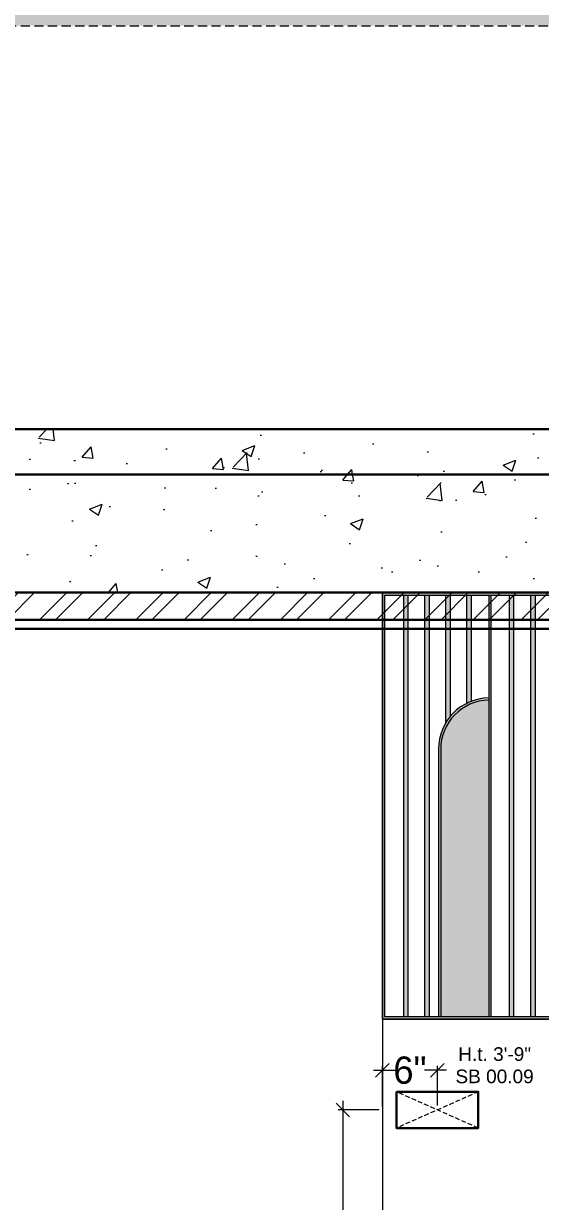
# Model space of a CAD drawing. Header units: millimetres. Extents: x 56222 to 3066687, y -650199 to -121287.
# Drawn here: x 141567.7 to 141624.6, y -185269.3 to -185139.6 of the extents above; entities that cross this region are included whole.
import ezdxf

# ---------------------------------------------------------------- set-up
doc = ezdxf.new("R2010")
doc.units = ezdxf.units.MM
doc.header["$MEASUREMENT"] = 0
doc.header["$PDMODE"] = 35
for name, pattern in [('DASHED', [0.75, 0.5, -0.25]), ('DASHED2', [0.375, 0.25, -0.125]), ('DASHEDX2', [1.5, 1, -0.5])]:
    doc.linetypes.add(name, pattern=pattern)
doc.layers.get('Defpoints').update_dxf_attribs({"color": 220})
doc.layers.add('AR HATCH-7', color=7, linetype='Continuous')
doc.layers.add('str coll', color=6, linetype='Continuous')
for name, color, linetype, lineweight in [('Dimension', 10, 'DASHEDX2', 20), ('el', 7, 'Continuous', 20), ('ELEC-wires', 1, 'DASHED2', 13), ('Electrical', 84, 'Continuous', 30), ('FURNITURE', 32, 'Continuous', 9), ('furniture dimensions', 1, 'DASHED', 0), ('FURNITURE-1', 252, 'Continuous', 13), ('interior hatch', 253, 'Continuous', 5), ('SECTION ( SLAB PLine )', 104, 'Continuous', 30), ('wall', 7, 'Continuous', 30), ('XX~SLAB ( BEAM )~ ( DIM )', 7, 'Continuous', 9)]:
    doc.layers.add(name, color=color, linetype=linetype, lineweight=lineweight)
doc.styles.add('century g', font='GOTHIC.TTF')
doc.styles.get("Standard").update_dxf_attribs({"font": 'arial.ttf', "height": 6})
doc.dimstyles.new('Archana', dxfattribs={"dimtxt": 2, "dimasz": 0.75, "dimexe": 0.5, "dimexo": 0.5, "dimgap": 0, "dimtad": 0, "dimzin": 0, "dimdsep": 46, "dimlunit": 4, "dimtxsty": 'century g', "dimblk": 'OBLIQUE', "dimcen": 0, "dimdle": 1, "dimclrd": 256, "dimclre": 256, "dimclrt": 256, "dimadec": 0, "dimazin": 0, "dimtfac": 1, "dimtofl": 0, "dimtmove": 1, "dimatfit": 3, "dimfxl": 1, "dimfxlon": 1, "dimtolj": 1, "dimtzin": 0, "dimlwd": -1, "dimlwe": -1, "dimarcsym": 0})
pattern_1 = [(50, (2126.145, -1072.946), (14.34520365, -1.2550427), [1.5, -16.5]), (355, (2126.145, -1072.946), (-2.7750267, 15.0438427), [1.2, -13.2]), (100.4514445, (2127.34, -1073.051), (11.5701769, 13.7887998), [1.2748038, -14.0228422]), (46.1842, (2126.145, -1068.946), (21.3448266, -3.3103856), [2.25, -24.75]), (96.635635, (2127.924, -1069.222), (18.693239, 19.482372), [1.9122068, -21.0342752]), (351.184164, (2126.145, -1068.946), (18.693239, 19.482372), [1.8, -19.8]), (21, (2128.145, -1069.946), (11.93814104, -8.0523778), [1.5, -16.5]), (326, (2128.145, -1069.946), (4.8663066, 14.5030009), [1.2, -13.2]), (71.451445, (2129.14, -1070.617), (16.8044475, 6.45062306), [1.2748038, -14.0228422]), (37.5, (2126.145, -1072.9465), (0.24319711, 6.65787708), [0, -13.04, 0, -13.4, 0, -13.25]), (7.5, (2126.145, -1072.9465), (5.26139075, 7.88823424), [0, -7.64, 0, -12.74, 0, -5.05]), (327.5, (2121.685, -1072.9465), (10.67644872, -0.45109743), [0, -5, 0, -15.6, 0, -20.7]), (317.5, (2119.685, -1072.946), (11.6637234, 2.00209965), [0, -6.5, 0, -10.36, 0, -14.7])]

# ---------------------------------------------------------------- blocks, each defined once
blk = doc.blocks.new('6616')
at = {"color": 242, "linetype": 'DASHED', "true_color": 0xcd2027}
for p, q in [((386784.79, -36915.77), (386775.78, -36911.78)), ((386784.79, -36911.78), (386775.78, -36915.77))]:
    blk.add_line(p, q, dxfattribs=at)
at = {"layer": 'ELEC-wires', "color": 5, "linetype": 'ByBlock', "lineweight": 30, "ltscale": 4}
blk.add_lwpolyline([(386775.78, -36911.78), (386784.79, -36911.78), (386784.79, -36915.77), (386775.78, -36915.77)], close=True, dxfattribs=at)
blk = doc.blocks.new('_Oblique')
at = {"layer": 'wall', "color": 0, "lineweight": -2}
blk.add_line((-0.5, -0.5), (0.5, 0.5), dxfattribs=at)
blk = doc.blocks.new('*D507')
at = {"layer": 'Defpoints', "color": 0, "linetype": 'Continuous', "lineweight": 30, "transparency": 16777216}
for p in [(141607.18, -185254.9), (141613.22, -185259.26), (141607.18, -185261.26)]:
    blk.add_point(p, dxfattribs=at)
at = {"layer": 'furniture dimensions', "color": 5, "linetype": 'Continuous', "transparency": 16777216}
for p, q in [((141606.18, -185254.9), (141608.59, -185254.9)), ((141607.18, -185258.9), (141607.18, -185254.4)), ((141614.22, -185254.9), (141611.81, -185254.9))]:
    blk.add_line(p, q, dxfattribs=at)
at = {"layer": 'furniture dimensions', "color": 5, "linetype": 'ByBlock', "transparency": 16777216}
blk.add_line((141613.22, -185258.76), (141613.22, -185254.4), dxfattribs=at)
at = {"layer": 'furniture dimensions', "color": 5, "linetype": 'Continuous', "transparency": 16777216, "xscale": 1.5, "yscale": 1.5, "zscale": 1.5, "rotation": 180}
blk.add_blockref('_Oblique', (141607.18, -185254.9), dxfattribs=at)
at = {"layer": 'furniture dimensions', "color": 5, "linetype": 'Continuous', "transparency": 16777216, "xscale": 1.5, "yscale": 1.5, "zscale": 1.5}
blk.add_blockref('_Oblique', (141613.22, -185254.9), dxfattribs=at)
at = {"layer": 'furniture dimensions', "linetype": 'Continuous', "lineweight": 0, "transparency": 16777216, "insert": (141610.2, -185254.9), "char_height": 3, "attachment_point": 5, "style": 'century g'}
blk.add_mtext('\\A1;6"', dxfattribs=at)
blk = doc.blocks.new('*D684')
at = {"layer": 'Defpoints', "color": 0, "linetype": 'Continuous', "lineweight": 30, "transparency": 16777216}
for p in [(141602.82, -185259.26), (141607.67, -185259.26), (141607.67, -185313.26)]:
    blk.add_point(p, dxfattribs=at)
at = {"layer": 'furniture dimensions', "color": 5, "linetype": 'Continuous', "transparency": 16777216}
for p, q in [((141602.82, -185258.26), (141602.82, -185282.3)), ((141606.82, -185259.26), (141602.32, -185259.26)), ((141602.82, -185314.26), (141602.82, -185290.23))]:
    blk.add_line(p, q, dxfattribs=at)
at = {"layer": 'furniture dimensions', "color": 5, "linetype": 'ByBlock', "transparency": 16777216}
blk.add_line((141606.82, -185313.26), (141602.32, -185313.26), dxfattribs=at)
at = {"layer": 'furniture dimensions', "color": 5, "linetype": 'Continuous', "transparency": 16777216, "xscale": 1.5, "yscale": 1.5, "zscale": 1.5}
for p, rotation in [((141602.82, -185259.26), 90), ((141602.82, -185313.26), 270)]:
    blk.add_blockref('_Oblique', p, dxfattribs=dict(at, rotation=rotation))
at = {"layer": 'furniture dimensions', "linetype": 'Continuous', "lineweight": 0, "transparency": 16777216, "insert": (141602.82, -185286.26), "char_height": 3, "attachment_point": 5, "rotation": 90, "style": 'century g'}
blk.add_mtext('\\A1;4\'-6"', dxfattribs=at)

msp = doc.modelspace()

# ---------------------------------------------------------------- hatches: boundary and pattern name
at = {"layer": 'AR HATCH-7', "lineweight": 0, "true_color": 0xd6a100, "transparency": 33554613}
h = msp.add_hatch(color=42, dxfattribs=at)
h.dxf.hatch_style = 1
h.paths.add_polyline_path([(141701.72, -185202.29), (141607.18, -185202.29), (141607.18, -185249.26), (141701.72, -185249.26)])
h.paths.add_polyline_path([(141701.47, -185202.54), (141701.47, -185249.01), (141607.43, -185249.01), (141607.43, -185202.54)], flags=16)
h.paths.add_polyline_path([(141609.99, -185202.54), (141609.49, -185202.54), (141609.49, -185249.01), (141609.99, -185249.01)], flags=0)
h.paths.add_polyline_path([(141612.31, -185202.54), (141611.81, -185202.54), (141611.81, -185249.01), (141612.31, -185249.01)], flags=0)
h = msp.add_hatch(color=42, dxfattribs=at)
h.dxf.hatch_style = 1
h.paths.add_polyline_path([(141609.99, -185202.54), (141609.49, -185202.54), (141609.49, -185249.01), (141609.99, -185249.01)])
h.paths.add_polyline_path([(141612.31, -185202.54), (141611.81, -185202.54), (141611.81, -185249.01), (141612.31, -185249.01)])
h.paths.add_polyline_path([(141614.62, -185202.54), (141614.12, -185202.54), (141614.12, -185216.65, -0.038661), (141614.62, -185215.93)])
h.paths.add_polyline_path([(141616.93, -185202.54), (141616.43, -185202.54), (141616.43, -185214.48, -0.024224), (141616.93, -185214.25)])
h.paths.add_polyline_path([(141619.12, -185202.54), (141618.87, -185202.54), (141618.87, -185249.01), (141619.12, -185249.01)])
h.paths.add_polyline_path([(141618.87, -185213.86, 0.407758), (141613.34, -185219.52), (141613.34, -185249.01), (141613.59, -185249.01), (141613.59, -185219.52, -0.40746), (141618.87, -185214.11)])
h.paths.add_polyline_path([(141621.61, -185202.54), (141621.11, -185202.54), (141621.11, -185249.01), (141621.61, -185249.01)])
h.paths.add_polyline_path([(141623.97, -185202.54), (141623.47, -185202.54), (141623.47, -185249.01), (141623.97, -185249.01)])
at = {"layer": 'Dimension', "true_color": 0xd39e00}
h = msp.add_hatch(color=42, dxfattribs=at)
h.paths.add_polyline_path([(141454.11, -185137.56), (141454.11, -185363.63), (141775.29, -185363.63), (141775.29, -185137.56)])
h.paths.add_polyline_path([(141456.37, -185139.81), (141773.03, -185139.81), (141773.03, -185361.37), (141456.37, -185361.37)], flags=16)
at = {"layer": 'FURNITURE-1', "lineweight": 18, "true_color": 0xc7c8ca}
h = msp.add_hatch(dxfattribs=at)
h.set_pattern_fill('AR-CONC', color=9, scale=2)
h.set_pattern_definition(pattern_1)
h.paths.add_polyline_path([(141718.26, -185184.26), (141460.35, -185184.26), (141460.35, -185189.26), (141547.73, -185189.26), (141547.73, -185202.26), (141556.73, -185202.26), (141556.73, -185189.26), (141718.26, -185189.26)])
h = msp.add_hatch(dxfattribs=at)
h.set_pattern_fill('AR-CONC', color=9, scale=2)
h.set_pattern_definition(pattern_1)
h.paths.add_polyline_path([(141701.73, -185189.26), (141556.73, -185189.26), (141556.73, -185202.26), (141701.73, -185202.26)])
h.paths.add_polyline_path([(141547.73, -185189.26), (141469.73, -185189.26), (141469.73, -185202.26), (141547.73, -185202.26)])
at = {"layer": 'FURNITURE-1', "lineweight": 18, "transparency": 33554572}
h = msp.add_hatch(dxfattribs=at)
h.set_pattern_fill('ANSI32', color=6, scale=10)
h.set_pattern_definition([(45, (2126.145, -1072.9465), (-2.65165043, 2.65165043), []), (45, (2127.913, -1072.9465), (-2.65165043, 2.65165043), [])])
h.paths.add_polyline_path([(141701.73, -185202.26), (141469.73, -185202.26), (141469.73, -185205.26), (141701.73, -185205.26)])
at = {"layer": 'interior hatch', "lineweight": 0, "true_color": 0xd9b996, "transparency": 33554687}
h = msp.add_hatch(color=31, dxfattribs=at)
h.dxf.hatch_style = 1
h.paths.add_polyline_path([(141618.87, -185214.11, 0.40746), (141613.59, -185219.52), (141613.59, -185249.01), (141618.87, -185249.01)])
h.paths.add_polyline_path([(141654.33, -185214.11, 0.40746), (141649.04, -185219.52), (141649.04, -185249.01), (141654.33, -185249.01)])
h.paths.add_polyline_path([(141671.68, -185214.73, 0.40746), (141666.39, -185209.32), (141666.39, -185249.01), (141671.68, -185249.01)])

# ---------------------------------------------------------------- linework, layer by layer
at = {"layer": 'Dimension', "color": 42, "true_color": 0xd39e00, "elevation": 0.13}
msp.add_lwpolyline([(141456.37, -185139.81), (141773.03, -185139.81), (141773.03, -185361.37), (141456.37, -185361.37)], close=True, dxfattribs=at)
at = {"layer": 'el', "color": 251, "linetype": 'DASHEDX2', "true_color": 0x636466}
for p, q in [((141701.72, -185202.28, 0.13), (141607.18, -185202.28, 0.13)), ((141607.18, -185202.29, 0.13), (141701.72, -185202.29, 0.13))]:
    msp.add_line(p, q, dxfattribs=at)
at = {"layer": 'el', "color": 251, "linetype": 'DASHEDX2', "true_color": 0x636466, "transparency": 33554687}
msp.add_line((141607.18, -185202.29, 0.13), (141701.72, -185202.29, 0.13), dxfattribs=at)
at = {"layer": 'FURNITURE', "lineweight": 0, "transparency": 33554687}
for p, q in [((141609.49, -185202.54, 0.13), (141609.49, -185249.01, 0.13)), ((141609.99, -185202.54, 0.13), (141609.99, -185249.01, 0.13)), ((141611.81, -185202.54, 0.13), (141611.81, -185249.01, 0.13)), ((141612.31, -185202.54, 0.13), (141612.31, -185249.01, 0.13)), ((141614.12, -185202.54, 0.13), (141614.12, -185216.64, 0.13)), ((141614.62, -185202.54, 0.13), (141614.62, -185215.93, 0.13)), ((141616.43, -185202.54, 0.13), (141616.43, -185214.48, 0.13)), ((141616.93, -185202.54, 0.13), (141616.93, -185214.25, 0.13)), ((141618.87, -185202.54, 0.13), (141618.87, -185249.01, 0.13)), ((141619.12, -185202.54, 0.13), (141619.12, -185249.01, 0.13)), ((141621.11, -185202.54, 0.13), (141621.11, -185249.01, 0.13)), ((141621.61, -185202.54, 0.13), (141621.61, -185249.01, 0.13)), ((141623.47, -185202.54, 0.13), (141623.47, -185249.01, 0.13)), ((141623.97, -185202.54, 0.13), (141623.97, -185249.01, 0.13)), ((141613.34, -185219.52, 0.13), (141613.34, -185249.01, 0.13)), ((141613.59, -185219.52, 0.13), (141613.59, -185249.01, 0.13))]:
    msp.add_line(p, q, dxfattribs=at)
at = {"layer": 'FURNITURE', "color": 18, "lineweight": 0, "true_color": 0x000000, "transparency": 33554687, "elevation": 0.13}
for points in [[(141607.18, -185202.29), (141701.72, -185202.29), (141701.72, -185249.26), (141607.18, -185249.26)], [(141607.43, -185202.54), (141701.47, -185202.54), (141701.47, -185249.01), (141607.43, -185249.01)]]:
    msp.add_lwpolyline(points, close=True, dxfattribs=at)
at = {"layer": 'FURNITURE', "lineweight": 0, "transparency": 33554687}
for radius, start in [(5.66, 91.2657), (5.41, 91.3242)]:
    msp.add_arc((141619, -185219.52, 0.13), radius, start, 180, dxfattribs=at)
at = {"layer": 'SECTION ( SLAB PLine )', "color": 1}
for p, q in [((141460.35, -185184.26, 0.13), (141718.26, -185184.26, 0.13)), ((141556.73, -185189.26, 0.13), (141718.26, -185189.26, 0.13)), ((141469.73, -185202.26, 0.13), (141701.73, -185202.26, 0.13))]:
    msp.add_line(p, q, dxfattribs=at)
at = {"layer": 'str coll', "lineweight": 30}
for p, q in [((141701.73, -185205.26, 0.13), (141469.73, -185205.26, 0.13)), ((141701.73, -185206.26, 0.13), (141469.73, -185206.26, 0.13))]:
    msp.add_line(p, q, dxfattribs=at)
at = {"layer": 'XX~SLAB ( BEAM )~ ( DIM )', "lineweight": 0}
msp.add_line((141607.18, -185202.28, 0.13), (141607.18, -185313.26, 0.13), dxfattribs=at)
at = {"layer": 'XX~SLAB ( BEAM )~ ( DIM )', "lineweight": 0, "elevation": 0.13}
msp.add_lwpolyline([(141701.72, -185202.28), (141607.18, -185202.28), (141607.18, -185249.25), (141701.72, -185249.25)], close=True, dxfattribs=at)

# ---------------------------------------------------------------- block references
at = {"layer": 'el', "color": 1, "transparency": 33554687}
msp.add_blockref('6616', (-245167.06, -148345.49), dxfattribs=at)

# ---------------------------------------------------------------- texts
at = {"layer": 'Electrical', "color": 240, "true_color": 0xed1f24, "transparency": 33554687}
msp.add_text('H.t. 3\'-9"', height=1.5, dxfattribs=at).set_placement((141615.52, -185253.86))
at = {"layer": 'Electrical', "color": 5, "transparency": 33554687}
msp.add_text('SB 00.09', height=1.5, dxfattribs=at).set_placement((141615.21, -185256.32))

# ---------------------------------------------------------------- dimensions: what is measured, and where the dimension line sits
at = {"layer": 'furniture dimensions', "color": 5, "linetype": 'Continuous', "lineweight": 0, "transparency": 33554687}
for base, p1, p2, angle, picture, middle in [((141607.18, -185254.9), (141613.22, -185259.26), (141607.18, -185261.26), 180, '*D507', (141610.2, -185254.9)), ((141602.82, -185259.26), (141607.67, -185313.26), (141607.67, -185259.26), 90, '*D684', (141602.82, -185286.26))]:
    dim = msp.add_linear_dim(base=base, p1=p1, p2=p2, angle=angle, dimstyle='Archana', override={"dimtxt": 3, "dimasz": 1.5, "dimdec": 0, "dimclrd": 5, "dimclre": 5, "dimfxl": 4}, dxfattribs=at)
    dim.commit()
    dim.dimension.update_dxf_attribs({"geometry": picture, "text_midpoint": middle})

doc.saveas('drawing.dxf')
